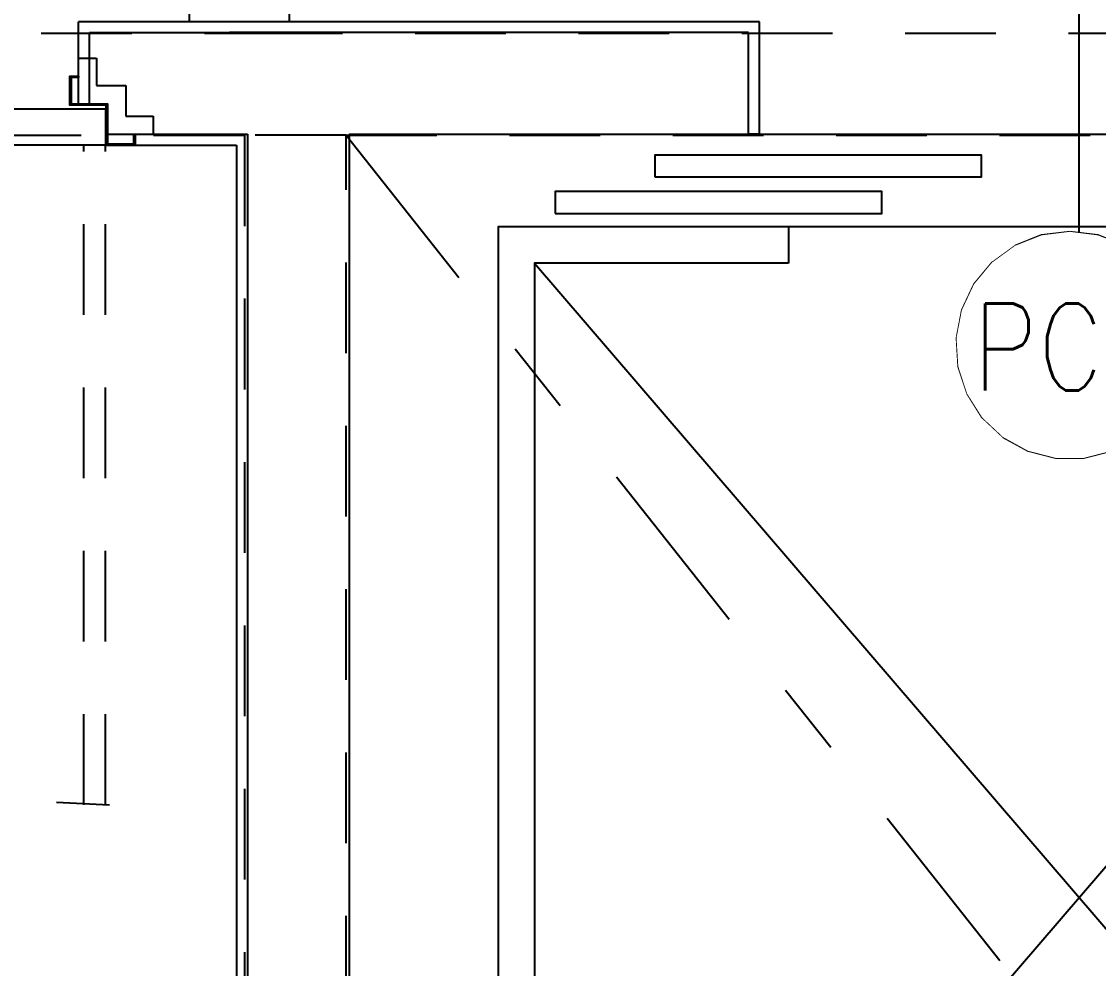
# Model space of a CAD drawing. Header units: millimetres. Extents: x 188.6 to 263.2, y 40.1 to 120.1.
# Drawn here: x 213.39 to 214.873, y 85.091 to 86.395 of the extents above; entities that cross this region are included whole.
import ezdxf
from ezdxf.enums import TextEntityAlignment as Align

# ---------------------------------------------------------------- set-up
doc = ezdxf.new("R2010")
doc.units = ezdxf.units.MM
doc.set_wipeout_variables(frame=1)
for name, pattern in [('DASHDOT2', [0.5, 0.25, -0.125, 0, -0.125]), ('HIDDEN2', [0.1875, 0.125, -0.0625]), ('XREF-TIPO$0$HIDDEN2', [0.1875, 0.125, -0.0625])]:
    doc.linetypes.add(name, pattern=pattern)
for name, color, linetype in [('ARQ', 8, 'Continuous'), ('ESTR-VIGAS', 11, 'HIDDEN2'), ('ESTRUTURA', 7, 'Continuous'), ('INC-LE', 96, 'Continuous'), ('INC-PCF', 254, 'Continuous'), ('INC-TEXTO', 7, 'Continuous'), ('LE', 96, 'Continuous')]:
    doc.layers.add(name, color=color, linetype=linetype)
doc.styles.add('ROMANS', font='ROMANS.SHX', dxfattribs={"height": 0.15})

# ---------------------------------------------------------------- blocks, each defined once
blk = doc.blocks.new('COBERTURA_29-09-2016')
at = {"layer": 'ESTR-VIGAS', "linetype": 'DASHDOT2'}
blk.add_line((7.16, -0.14), (9.18, -2.69), dxfattribs=at)
at = {"layer": 'ESTR-VIGAS'}
for points in [[(7.09, 0), (5.77, 0)], [(9.18, 0), (7.09, 0)], [(5.77, -0.14), (7.02, -0.14)], [(7.02, -0.14), (7.02, -2.69)], [(7.16, -0.14), (7.02, -0.14)], [(7.16, -0.14), (9.18, -0.14)], [(7.16, -2.69), (7.16, -0.14)]]:
    blk.add_lwpolyline(points, dxfattribs=at)
blk = doc.blocks.new('XREF-TIPO$0$PORTA CF')
at = {"color": 0, "linetype": 'XREF-TIPO$0$HIDDEN2'}
for p, q in [((224.4585, 129.9018), (224.4585, 128.9931)), ((224.4885, 129.9018), (224.4885, 128.9931))]:
    blk.add_line(p, q, dxfattribs=at)
at = {"color": 0}
for p, q in [((225.1585, 129.0231), (225.2585, 129.0231)), ((225.1585, 129.0131), (225.1585, 129.0231)), ((225.1585, 129.0131), (225.2485, 129.0131)), ((225.2485, 128.9931), (225.2485, 129.0131)), ((225.2585, 128.9931), (225.2585, 129.0231)), ((224.3929, 128.9531), (224.3929, 128.9781)), ((225.4229, 128.9531), (225.4229, 128.9781)), ((224.4309, 128.9531), (224.3929, 128.9531)), ((224.4309, 128.9111), (224.4309, 128.9531)), ((225.2485, 128.9431), (225.2485, 128.9231)), ((225.2585, 128.9131), (225.2585, 128.9431)), ((225.3849, 128.9111), (225.3849, 128.9531)), ((225.3849, 128.9531), (225.4229, 128.9531)), ((224.4709, 128.9111), (224.4309, 128.9111)), ((224.4709, 128.8731), (224.4709, 128.9111)), ((225.1585, 128.9231), (225.1585, 128.9131)), ((225.1585, 128.9231), (225.2485, 128.9231)), ((225.1585, 128.9131), (225.2585, 128.9131)), ((225.3449, 128.9111), (225.3849, 128.9111)), ((225.3449, 128.8731), (225.3449, 128.9111)), ((224.4959, 128.8731), (224.4709, 128.8731)), ((225.3199, 128.8731), (225.3449, 128.8731))]:
    blk.add_line(p, q, dxfattribs=at)
for points in [[(224.4959, 128.9001), (224.5059, 128.9001), (224.5059, 128.9361), (224.4559, 128.9361), (224.4559, 128.9911), (224.4199, 128.9911), (224.4199, 128.9781), (224.4179, 128.9781), (224.4179, 128.9931), (224.4579, 128.9931), (224.4579, 128.9381), (224.5079, 128.9381), (224.5079, 128.8981), (224.4959, 128.8981)], [(224.4585, 128.9431), (224.4585, 128.9931), (225.3585, 128.9931), (225.3585, 128.9431)], [(225.3199, 128.9001), (225.3099, 128.9001), (225.3099, 128.9361), (225.3599, 128.9361), (225.3599, 128.9911), (225.3959, 128.9911), (225.3959, 128.9781), (225.3979, 128.9781), (225.3979, 128.9931), (225.3579, 128.9931), (225.3579, 128.9381), (225.3079, 128.9381), (225.3079, 128.8981), (225.3199, 128.8981)]]:
    blk.add_lwpolyline(points, close=True, dxfattribs=at)
at = {"color": 0, "linetype": 'XREF-TIPO$0$HIDDEN2'}
blk.add_arc((224.4479, 128.9912), 0.9107, 0.1236, 89.659, dxfattribs=at)
blk = doc.blocks.new('XREF-TIPO$0$A$C2F727943')
at = {"color": 0}
for p, q in [((0.8, 1.7701), (0.8, 2.5422)), ((0.4, 2.0234), (0.4, 1.9734)), ((0.05, 1.9734), (1.55, 0.2263)), ((0.05, 0.2263), (1.55, 1.9734))]:
    blk.add_line(p, q, dxfattribs=at)
for points in [[(0.2157, 2.0925), (0.6657, 2.0925), (0.6657, 2.1225), (0.2157, 2.1225)], [(0.0785, 2.0422), (0.5285, 2.0422), (0.5285, 2.0722), (0.0785, 2.0722)]]:
    blk.add_lwpolyline(points, close=True, dxfattribs=at)
for points in [[(0.8, 0.1763), (1.6, 0.1763), (1.6, 2.0234), (0, 2.0234), (0, 0.1763), (0.8, 0.1763)], [(0.4, 1.9734), (0.05, 1.9734), (0.05, 0.2263), (0.8, 0.2263)]]:
    blk.add_lwpolyline(points, dxfattribs=at)
blk = doc.blocks.new('A$C0BE265FA')
at = {"layer": 'ARQ'}
for p, q in [((2.1472, -1.6129), (2.1472, -1.4999)), ((3.0852, -1.4999), (2.1472, -1.4999)), ((3.0852, -1.6549), (3.0852, -1.4999)), ((2.1622, -1.5149), (2.3552, -1.5149)), ((2.1622, -1.6129), (2.1622, -1.5149)), ((3.0702, -1.5149), (2.3552, -1.5149)), ((3.0702, -1.6549), (3.0702, -1.5149)), ((2.1852, -1.6549), (2.38, -1.6549)), ((2.38, -1.6549), (2.38, -4.3448)), ((2.52, -1.6549), (3.0702, -1.6549)), ((2.52, -1.6549), (2.52, -4.2048)), ((3.0852, -1.6549), (3.0702, -1.6549)), ((3.0852, -1.6549), (3.8852, -1.6549)), ((2.1852, -1.6699), (2.365, -1.6699)), ((2.365, -1.6699), (2.365, -4.145))]:
    blk.add_line(p, q, dxfattribs=at)
blk.add_blockref('XREF-TIPO$0$A$C2F727943', (2.7253, -3.806), dxfattribs=at)
at = {"layer": 'ARQ', "rotation": 180.0000000000373}
blk.add_blockref('XREF-TIPO$0$PORTA CF', (226.6431, 127.3232), dxfattribs=at)
blk = doc.blocks.new('LE')
at = {"layer": 'INC-LE'}
blk.add_hatch(color=256, dxfattribs=at).paths.add_polyline_path([(-0.1674, 0.1162), (0.1674, 0.1162, 1)])
blk.add_line((-0.1674, 0.1162), (0.1674, 0.1162), dxfattribs=at)
blk.add_lwpolyline([(-0.0614, 0), (0.0614, 0), (0.0614, 0.1162), (-0.0614, 0.1162)], close=True, dxfattribs=at)
blk.add_arc((0, 0.1162), 0.1674, 0, 180, dxfattribs=at)
blk = doc.blocks.new('PORTA CF')
at = {"linetype": 'HIDDEN2'}
for p, q in [((224.4585, 129.9018), (224.4585, 128.9931)), ((224.4885, 129.9018), (224.4885, 128.9931))]:
    blk.add_line(p, q, dxfattribs=at)
for p, q in [((225.1585, 129.0231), (225.2585, 129.0231)), ((225.1585, 129.0131), (225.1585, 129.0231)), ((225.1585, 129.0131), (225.2485, 129.0131)), ((225.2485, 128.9931), (225.2485, 129.0131)), ((225.2585, 128.9931), (225.2585, 129.0231)), ((224.3929, 128.9531), (224.3929, 128.9781)), ((225.4229, 128.9531), (225.4229, 128.9781)), ((224.4309, 128.9531), (224.3929, 128.9531)), ((224.4309, 128.9111), (224.4309, 128.9531)), ((225.2485, 128.9431), (225.2485, 128.9231)), ((225.2585, 128.9131), (225.2585, 128.9431)), ((225.3849, 128.9111), (225.3849, 128.9531)), ((225.3849, 128.9531), (225.4229, 128.9531)), ((224.4709, 128.9111), (224.4309, 128.9111)), ((224.4709, 128.8731), (224.4709, 128.9111)), ((225.1585, 128.9231), (225.1585, 128.9131)), ((225.1585, 128.9231), (225.2485, 128.9231)), ((225.1585, 128.9131), (225.2585, 128.9131)), ((225.3449, 128.9111), (225.3849, 128.9111)), ((225.3449, 128.8731), (225.3449, 128.9111)), ((224.4959, 128.8731), (224.4709, 128.8731)), ((225.3199, 128.8731), (225.3449, 128.8731))]:
    blk.add_line(p, q)
for points in [[(224.4959, 128.9001), (224.5059, 128.9001), (224.5059, 128.9361), (224.4559, 128.9361), (224.4559, 128.9911), (224.4199, 128.9911), (224.4199, 128.9781), (224.4179, 128.9781), (224.4179, 128.9931), (224.4579, 128.9931), (224.4579, 128.9381), (224.5079, 128.9381), (224.5079, 128.8981), (224.4959, 128.8981)], [(224.4585, 128.9431), (224.4585, 128.9931), (225.3585, 128.9931), (225.3585, 128.9431)], [(225.3199, 128.9001), (225.3099, 128.9001), (225.3099, 128.9361), (225.3599, 128.9361), (225.3599, 128.9911), (225.3959, 128.9911), (225.3959, 128.9781), (225.3979, 128.9781), (225.3979, 128.9931), (225.3579, 128.9931), (225.3579, 128.9381), (225.3079, 128.9381), (225.3079, 128.8981), (225.3199, 128.8981)]]:
    blk.add_lwpolyline(points, close=True)
blk.add_arc((224.4479, 128.9912), 0.9107, 0.1236, 89.659, dxfattribs=at)
blk = doc.blocks.new('INC-OBJETO')
at = {"color": 0}
blk.add_lwpolyline([(0, 0.002084), (-0.000518, 0.002019), (-0.001004, 0.001827), (-0.001427, 0.001519), (-0.00176, 0.001117), (-0.001982, 0.000644), (-0.00208, 0.000131), (-0.002047, -0.000391), (-0.001886, -0.000887), (-0.001606, -0.001329), (-0.001225, -0.001686), (-0.000767, -0.001938), (-0.000261, -0.002068), (0.000261, -0.002068), (0.000767, -0.001938), (0.001225, -0.001686), (0.001606, -0.001329), (0.001886, -0.000887), (0.002047, -0.000391), (0.00208, 0.000131), (0.001982, 0.000644), (0.00176, 0.001117), (0.001427, 0.001519), (0.001004, 0.001827), (0.000518, 0.002019)], close=True, dxfattribs=at)
blk.add_wipeout([(0, 0.002084), (-0.000518, 0.002019), (-0.001004, 0.001827), (-0.001427, 0.001519), (-0.00176, 0.001117), (-0.001982, 0.000644), (-0.00208, 0.000131), (-0.002047, -0.000391), (-0.001886, -0.000887), (-0.001606, -0.001329), (-0.001225, -0.001686), (-0.000767, -0.001938), (-0.000261, -0.002068), (0.000261, -0.002068), (0.000767, -0.001938), (0.001225, -0.001686), (0.001606, -0.001329), (0.001886, -0.000887), (0.002047, -0.000391), (0.00208, 0.000131), (0.001982, 0.000644), (0.00176, 0.001117), (0.001427, 0.001519), (0.001004, 0.001827), (0.000518, 0.002019)], dxfattribs=at)
at = {"color": 0, "style": 'ROMANS', "width": 1.285725}
blk.add_attdef('OBJETO', text='', height=0.0016, dxfattribs=at).set_placement((-0.001786, -0.00083), (0.001643, -0.00083), align=Align.FIT)

msp = doc.modelspace()

# ---------------------------------------------------------------- block references
at = {"layer": 'ESTRUTURA'}
msp.add_blockref('COBERTURA_29-09-2016', (206.677, 86.3784), dxfattribs=at)

# ---------------------------------------------------------------- next in the draw order: block references
at = {"layer": 'ARQ'}
msp.add_blockref('A$C0BE265FA', (211.3213, 87.8947), dxfattribs=at)

# ---------------------------------------------------------------- next in the draw order: linework, layer by layer
at = {"layer": 'INC-PCF'}
for points in [[(214.2623, 86.1812), (214.7123, 86.1812), (214.7123, 86.2112), (214.2623, 86.2112)], [(214.1251, 86.1309), (214.5751, 86.1309), (214.5751, 86.1609), (214.1251, 86.1609)]]:
    msp.add_lwpolyline(points, close=True, dxfattribs=at)

# ---------------------------------------------------------------- next in the draw order: block references
at = {"layer": 'INC-PCF', "rotation": 180.0000000000373}
msp.add_blockref('PORTA CF', (437.9644, 215.2179), dxfattribs=at)
at = {"layer": 'INC-TEXTO'}
ref = msp.add_blockref('INC-OBJETO', (214.8338, 85.9492), dxfattribs=dict(at, xscale=75, yscale=75, zscale=75))
ref.add_attrib('OBJETO', 'PCF', dxfattribs={"layer": '0', "height": 0.12, "style": 'ROMANS', "width": 0.762718}).set_placement((214.6999, 85.8869), (214.957, 85.8869), align=Align.FIT)
at = {"layer": 'LE', "xscale": 1.125, "yscale": 1.125, "zscale": 1.125}
msp.add_blockref('LE', (213.6901, 86.3949), dxfattribs=at)

doc.saveas('drawing.dxf')
